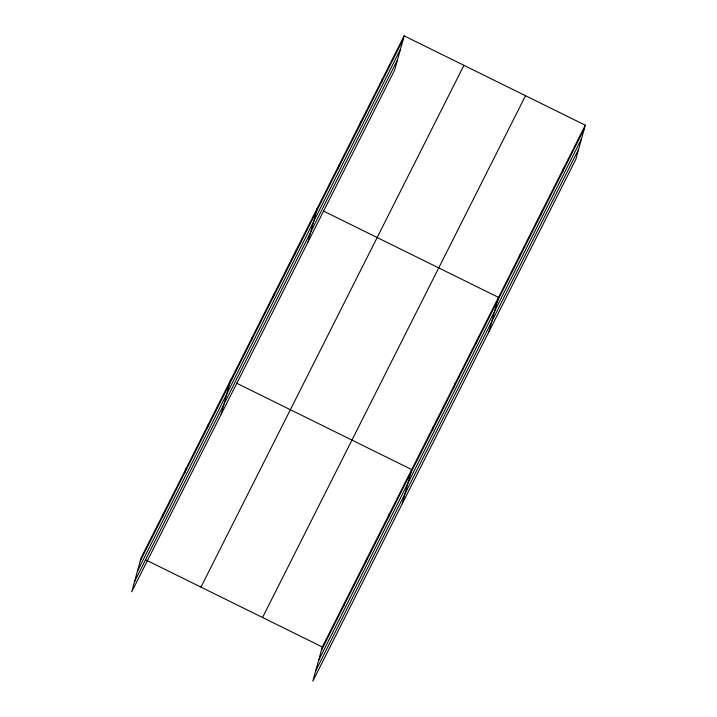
<?xml version="1.0" encoding="UTF-8"?>
<svg xmlns="http://www.w3.org/2000/svg" width="717" height="717" viewBox="0 0 717 717"><rect width="100%" height="100%" fill="white"/><g stroke="black" fill="none" stroke-linecap="round" stroke-linejoin="round"><path stroke-width="1.08" d="M162.58 516.733L163.539 513.282M184.932 472.378L185.891 468.936M207.294 428.031L208.244 424.581M221.123 414.39L230.596 380.225M251.335 340.629L252.294 337.178M273.034 297.582L273.993 294.131M294.732 254.535L295.682 251.084M307.907 242.203L317.38 208.038M338.119 168.441L339.078 164.991M359.817 125.394L360.776 121.944M381.516 82.347L382.466 78.897M404.164 35.85L394.691 70.015L131.713 591.803L141.186 557.638L404.164 35.85L585.287 125.197L575.814 159.362L312.836 681.15L322.309 646.985L585.287 125.197M343.712 606.08L344.662 602.639M366.064 561.734L367.014 558.283M388.417 517.378L389.367 513.928M402.246 503.746L411.719 469.581L236.574 383.174M432.459 429.976L433.418 426.534M454.157 386.929L455.116 383.487M475.855 343.882L476.814 340.441M489.03 331.55L498.503 297.394L323.358 210.986M519.242 257.788L520.201 254.338M540.941 214.742L541.9 211.291M562.639 171.695L563.589 168.244M140.227 561.088L403.205 39.301M137.422 571.225L400.4 49.437M134.527 581.666L397.496 59.878M200.957 587.124L463.935 65.337M262.539 617.498L525.516 95.711M321.35 650.436L584.328 128.648M318.545 660.572L581.523 138.784M315.65 671.013L578.628 149.226M146.169 560.094L322.309 646.985"/></g></svg>
